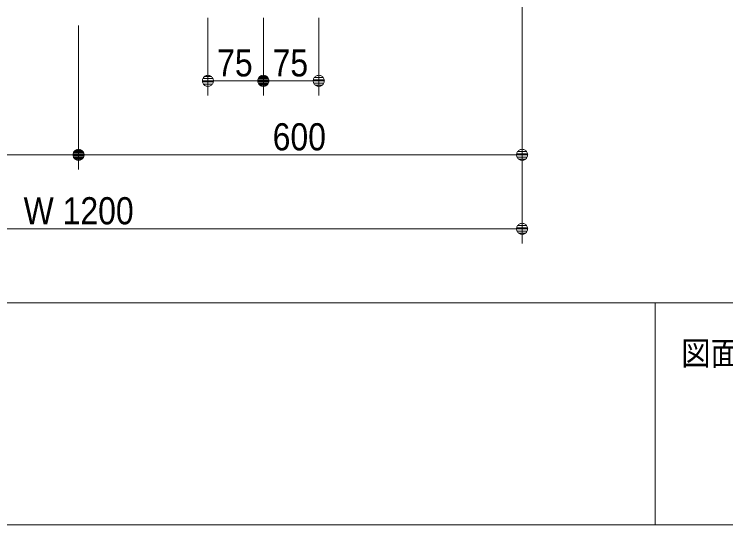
# Model space of a CAD drawing. Units: millimetres, scale not verified. Extents: x -6062 to 6062, y -3045 to 3045.
# Drawn here: x -4804 to -3842, y -2770 to -2080 of the extents above; entities that cross this region are included whole.
import ezdxf
from ezdxf.enums import TextEntityAlignment as Align

# ---------------------------------------------------------------- set-up
doc = ezdxf.new("R2010")
doc.units = ezdxf.units.MM
doc.header["$LTSCALE"] = 20
for name, color, linetype, lineweight in [('0-0_1図面枠', 7, 'Continuous', 9), ('0-1_2寸法-1', 7, 'Continuous', 9), ('0-2_0', 7, 'Continuous', 9)]:
    doc.layers.add(name, color=color, linetype=linetype, lineweight=lineweight)
doc.styles.add('ＭＳ ゴシック', font='')
doc.styles.add('ＭＳ Ｐゴシック', font='')
doc.styles.get('ＭＳ ゴシック').set_extended_font_data('MS Gothic')
doc.styles.get('ＭＳ Ｐゴシック').set_extended_font_data('MS PGothic')

# ---------------------------------------------------------------- blocks, each defined once
blk = doc.blocks.new('グループ-2')
at = {"layer": '0-0_1図面枠'}
for p, q in [((-80000, -49400), (80000, -49400)), ((-43000, -49400), (-43000, -55400))]:
    blk.add_line(p, q, dxfattribs=at)
blk.add_lwpolyline([(-80000, 55400), (80000, 55400), (80000, -55400), (-80000, -55400)], close=True, dxfattribs=at)
blk = doc.blocks.new('図面枠')
at = {"layer": '0-0_1図面枠'}
blk.add_blockref('グループ-2', (0, 0), dxfattribs=at)
at = {"layer": '0-0_1図面枠', "style": 'ＭＳ ゴシック', "width": 0.9}
blk.add_text('図面名称', height=650.9, dxfattribs=at).set_placement((-42300.1, -51283.9), align=Align.BOTTOM_LEFT)
blk = doc.blocks.new('_Dot')
at = {"layer": '0-2_0'}
for p, q in [((-10, 0), (-20, 0)), ((9.78, 2), (-9.78, 2)), ((7.99, 6), (-7.99, 6)), ((9.16, -3.98), (-9.16, -3.98)), ((6, -7.98), (-6, -7.98))]:
    blk.add_line(p, q, dxfattribs=at)
for points in [[(10, 0), (9.92, 1.25), (9.69, 2.49), (9.3, 3.68), (8.76, 4.82), (8.09, 5.88), (7.29, 6.85), (6.37, 7.71), (5.36, 8.44), (4.26, 9.05), (3.09, 9.51), (1.87, 9.82), (0.63, 9.98), (-0.63, 9.98), (-1.87, 9.82), (-3.09, 9.51), (-4.26, 9.05), (-5.36, 8.44), (-6.37, 7.71), (-7.29, 6.85), (-8.09, 5.88), (-8.76, 4.82), (-9.3, 3.68), (-9.69, 2.49), (-9.92, 1.25), (-10, 0), (0, 0)], [(-10, 0), (-9.92, -1.25), (-9.69, -2.49), (-9.3, -3.68), (-8.76, -4.82), (-8.09, -5.88), (-7.29, -6.85), (-6.37, -7.71), (-5.36, -8.44), (-4.26, -9.05), (-3.09, -9.51), (-1.87, -9.82), (-0.63, -9.98), (0.63, -9.98), (1.87, -9.82), (3.09, -9.51), (4.26, -9.05), (5.36, -8.44), (6.37, -7.71), (7.29, -6.85), (8.09, -5.88), (8.76, -4.82), (9.3, -3.68), (9.69, -2.49), (9.92, -1.25), (10, 0), (0, 0)]]:
    blk.add_lwpolyline(points, close=True, dxfattribs=at)

msp = doc.modelspace()

# ---------------------------------------------------------------- linework, layer by layer
at = {"layer": '0-1_2寸法-1'}
for p, q in [((-4117.5, -2040), (-4117.5, -2290)), ((-4542.5, -2085), (-4542.5, -2190)), ((-4467.5, -2085), (-4467.5, -2190)), ((-4467.5, -2085), (-4467.5, -2190)), ((-4392.5, -2085), (-4392.5, -2190)), ((-4717.5, -2095), (-4717.5, -2290)), ((-4717.5, -2095), (-4717.5, -2290)), ((-4482.51, -2170), (-4527.49, -2170)), ((-4452.49, -2170), (-4407.51, -2170)), ((-4732.51, -2270), (-5302.49, -2270)), ((-4702.49, -2270), (-4132.51, -2270)), ((-4117.5, -2290), (-4117.5, -2390)), ((-4132.51, -2370), (-5302.49, -2370))]:
    msp.add_line(p, q, dxfattribs=at)

# ---------------------------------------------------------------- block references
at = {"layer": '0-0_1図面枠', "xscale": 0.05, "yscale": 0.05}
msp.add_blockref('図面枠', (-1787.5, 0), dxfattribs=at)
at = {"layer": '0-1_2寸法-1', "xscale": 0.7503418, "yscale": 0.7503418, "rotation": 180}
for p in [(-4542.5, -2170), (-4467.5, -2170), (-4717.5, -2270)]:
    msp.add_blockref('_Dot', p, dxfattribs=at)
at = {"layer": '0-1_2寸法-1', "xscale": 0.7503418, "yscale": 0.7503418}
for p in [(-4467.5, -2170), (-4392.5, -2170), (-4717.5, -2270), (-4117.5, -2270), (-4117.5, -2370)]:
    msp.add_blockref('_Dot', p, dxfattribs=at)

# ---------------------------------------------------------------- texts
at = {"layer": '0-1_2寸法-1', "style": 'ＭＳ Ｐゴシック', "width": 0.9}
for s, height, p in [('75', 36.66, (-4529.98, -2175.06)), ('75', 36.66, (-4454.98, -2175.06)), ('600', 36.66, (-4454.88, -2274.96)), ('W 1200', 36.69, (-4791.75, -2374.96))]:
    msp.add_text(s, height=height, dxfattribs=at).set_placement(p, align=Align.BOTTOM_LEFT)

doc.saveas('drawing.dxf')
